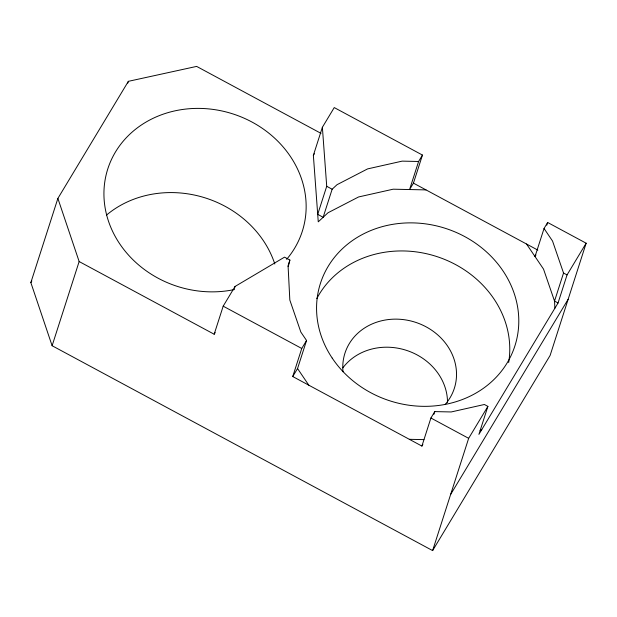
<?xml version="1.0" encoding="UTF-8"?>
<svg xmlns="http://www.w3.org/2000/svg" width="617" height="617" viewBox="0 0 617 617"><rect width="100%" height="100%" fill="white"/><g stroke="black" fill="none" stroke-linecap="round" stroke-linejoin="round"><path stroke-width="0.93" d="M321.002 133.365L196.638 66.405L128.375 81.328L57.882 198.412L79.146 261.539L214.176 334.237L223.184 306.171L235.054 286.458L284.53 257.15L289.89 260.042L288.147 267.138L289.828 300.055L300.834 332.054L306.556 340.499L297.548 368.557L292.743 376.54L421.905 446.076L422.869 444.471M535.934 255.052L535.024 256.556L544.04 228.491L547.657 222.482L586.15 243.206L550.109 355.461L432.617 550.595L52.113 345.728L30.85 282.601L57.882 198.412M127.788 83.164L128.375 81.328M52.113 345.728L79.146 261.539M234.475 288.27L235.054 286.458M426 189.897L393.168 189.195L358.577 196.962L328.02 212.757L318.256 221.835L313.367 155.353L322.375 127.287L334.244 107.574L422.452 155.068L413.444 183.133L409.58 189.542L418.596 161.477L422.452 155.068M287.854 266.374L289.89 260.042M322.375 127.287L326.717 186.303L317.709 214.354L323.146 217.277L332.147 189.226L337.029 184.691L367.585 168.904L402.176 161.13L418.596 161.477M292.743 376.54L301.752 348.474L306.556 340.499M421.905 446.076L430.913 418.01L434.777 411.601L451.197 411.955L484.376 404.497L487.893 406.387L478.908 434.376L558.046 302.986L567.054 274.92L586.15 243.206M433.905 414.316L434.777 411.601M432.617 550.595L468.658 438.332L487.893 406.387M546.785 225.197L547.657 222.482M544.04 228.491L552.531 241.023L563.537 273.022L554.529 301.088L554.891 308.215M30.85 282.601L31.845 280.959M313.367 155.353L314.354 153.71M214.176 334.237L215.163 332.594M450.634 494.464L568.126 299.33M480.103 430.527L481.769 429.663M409.341 439.312L423.941 439.628M413.444 183.133L537.839 250.109M563.537 273.022L567.054 274.92M558.046 302.986L554.529 301.088L543.523 269.089L526.532 244.023M326.717 186.303L332.147 189.226M223.184 306.171L301.752 348.474M430.913 418.01L468.658 438.332M297.548 368.557L308.816 385.185M343.006 371.758A57.45 50.964 17.8 0 1 415.187 322.197A57.45 50.964 17.8 0 1 445.166 404.482M234.553 289.52A102.137 90.599 17.8 0 1 103.934 192.512A102.137 90.599 17.8 0 1 237.105 115.364A102.137 90.599 17.8 0 1 286.62 259.356M106.433 215.148A102.137 90.599 17.8 0 1 274.812 263.999M316.806 298.597A102.137 90.599 17.8 0 1 437.569 256.811A102.137 90.599 17.8 0 1 508.663 362.549M342.859 367.855A57.45 50.964 17.8 0 1 406.665 350.425A57.45 50.964 17.8 0 1 447.518 402.284M332.208 358.099A102.137 90.599 17.8 0 0 507.205 362.811A102.137 90.599 17.8 0 0 413.606 222.907A102.137 90.599 17.8 0 0 332.208 358.099"/></g></svg>
